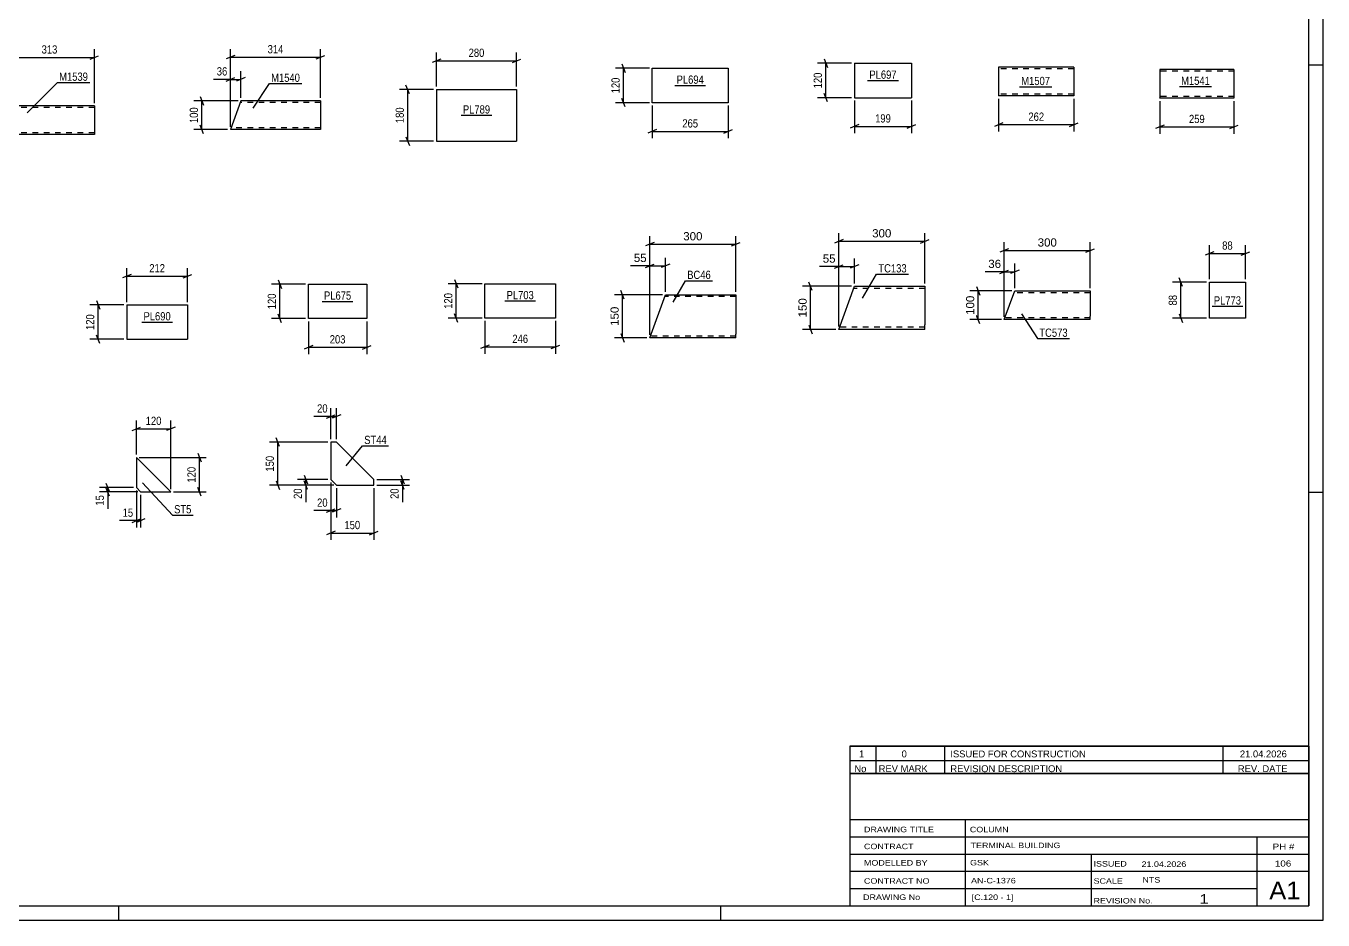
# Model space of a CAD drawing. Header units: millimetres. Extents: x 0 to 841, y 0 to 594.
# Drawn here: x 388.6 to 841, y 0 to 311.6 of the extents above; entities that cross this region are included whole.
import ezdxf

# ---------------------------------------------------------------- set-up
doc = ezdxf.new("R2010")
doc.units = ezdxf.units.MM
doc.linetypes.add('DXK_LINE_DOT2', pattern=[3.9198, 1.9599, -1.9599])
doc.styles.add('Arial', font='ARIAL.TTF', dxfattribs={"height": 0.2})
doc.styles.add('Arial Narrow', font='ARIALN.TTF', dxfattribs={"height": 0.2})

# ---------------------------------------------------------------- blocks, each defined once
blk = doc.blocks.new('Unknown-284934741-1134')
at = {"color": 5, "linetype": 'Continuous'}
for p, q in [((841, 0), (841, 594)), ((836, 5), (836, 589)), ((841, 298), (836, 298)), ((841, 149), (836, 149)), ((5, 5), (836, 5)), ((421, 0), (421, 5)), ((631, 0), (631, 5)), ((0, 0), (841, 0))]:
    blk.add_line(p, q, dxfattribs=at)
blk = doc.blocks.new('Part-284934741-25574 - 25573')
at = {"color": 2, "linetype": 'Continuous'}
for p, q in [((801.37, 209.74), (801.37, 222.31)), ((801.37, 222.31), (813.94, 222.31)), ((813.94, 222.31), (813.94, 209.74)), ((813.94, 209.74), (801.37, 209.74))]:
    blk.add_line(p, q, dxfattribs=at)
blk = doc.blocks.new('Part-284934741-25539 - 25538')
at = {"color": 2, "linetype": 'Continuous'}
for p, q in [((487.11, 209.62), (487.11, 221.62)), ((487.11, 221.62), (507.46, 221.62)), ((507.46, 221.62), (507.46, 209.62)), ((507.46, 209.62), (487.11, 209.62))]:
    blk.add_line(p, q, dxfattribs=at)
blk = doc.blocks.new('Part-284934741-32567 - 32566')
at = {"color": 2, "linetype": 'Continuous'}
for p, q in [((606.18, 202.94), (611.64, 217.94)), ((611.64, 217.94), (636.18, 217.94)), ((636.18, 217.94), (636.18, 217.85)), ((636.18, 217.85), (636.18, 216.74)), ((636.18, 216.74), (636.18, 204.14)), ((636.18, 202.94), (636.18, 204.14)), ((636.18, 202.94), (606.18, 202.94))]:
    blk.add_line(p, q, dxfattribs=at)
at = {"color": 7, "linetype": 'DXK_LINE_DOT2'}
for p, q in [((636.18, 217.34), (611.42, 217.34)), ((636.18, 217.59), (636.18, 216.74)), ((636.18, 203.54), (606.4, 203.54)), ((636.18, 203.03), (636.18, 203.29)), ((636.18, 202.94), (636.18, 203.03))]:
    blk.add_line(p, q, dxfattribs=at)
blk = doc.blocks.new('Part-284934741-25582 - 25581')
at = {"color": 2, "linetype": 'Continuous'}
for p, q in [((384.59, 283.81), (381.15, 273.81)), ((412.43, 283.81), (384.59, 283.81)), ((412.43, 283.81), (412.43, 273.81)), ((412.43, 273.81), (381.15, 273.81))]:
    blk.add_line(p, q, dxfattribs=at)
at = {"color": 7, "linetype": 'DXK_LINE_DOT2'}
for p, q in [((412.43, 283.21), (384.38, 283.21)), ((412.43, 283.72), (412.43, 283.81)), ((381.35, 274.41), (381.37, 274.46)), ((412.43, 274.41), (381.35, 274.41)), ((412.43, 274.41), (412.43, 274.46))]:
    blk.add_line(p, q, dxfattribs=at)
blk = doc.blocks.new('Part-284934741-25547 - 25546')
at = {"color": 2, "linetype": 'Continuous'}
for p, q in [((677.54, 298.62), (677.54, 286.62)), ((677.54, 298.62), (697.48, 298.62)), ((697.48, 298.62), (697.48, 286.62)), ((677.54, 286.62), (697.48, 286.62))]:
    blk.add_line(p, q, dxfattribs=at)
blk = doc.blocks.new('Part-284934741-25589 - 25588')
at = {"color": 2, "linetype": 'Continuous'}
for p, q in [((463.57, 285.51), (459.93, 275.51)), ((491.31, 285.51), (463.57, 285.51)), ((491.31, 285.51), (491.31, 275.51)), ((491.31, 275.51), (459.93, 275.51))]:
    blk.add_line(p, q, dxfattribs=at)
at = {"color": 7, "linetype": 'DXK_LINE_DOT2'}
for p, q in [((491.31, 285.42), (491.31, 285.51)), ((491.31, 284.91), (463.35, 284.91)), ((460.14, 276.11), (460.16, 276.16)), ((491.31, 276.11), (460.14, 276.11)), ((491.31, 276.11), (491.31, 276.16))]:
    blk.add_line(p, q, dxfattribs=at)
blk = doc.blocks.new('Part-284934741-25555 - 25554')
at = {"color": 2, "linetype": 'Continuous'}
for p, q in [((548.65, 209.79), (548.65, 221.79)), ((548.65, 221.79), (573.3, 221.79)), ((573.3, 221.79), (573.3, 209.79)), ((573.3, 209.79), (548.65, 209.79))]:
    blk.add_line(p, q, dxfattribs=at)
blk = doc.blocks.new('Part-284934741-25596 - 25595')
at = {"color": 2, "linetype": 'Continuous'}
for p, q in [((809.93, 296.43), (784.04, 296.43)), ((784.04, 296.43), (784.04, 286.52)), ((809.93, 296.43), (809.93, 286.43)), ((784.04, 286.43), (784.04, 286.52)), ((809.93, 286.43), (784.04, 286.43))]:
    blk.add_line(p, q, dxfattribs=at)
at = {"color": 7, "linetype": 'DXK_LINE_DOT2'}
for p, q in [((809.93, 295.83), (784.04, 295.83)), ((784.04, 287.03), (784.04, 287.08)), ((809.93, 287.03), (784.04, 287.03)), ((809.93, 287.03), (809.93, 287.08))]:
    blk.add_line(p, q, dxfattribs=at)
blk = doc.blocks.new('Part-284934741-25567 - 25566')
at = {"color": 2, "linetype": 'Continuous'}
for p, q in [((754.09, 297.22), (727.85, 297.22)), ((727.85, 297.22), (727.85, 287.31)), ((754.09, 297.22), (754.09, 287.22)), ((727.85, 287.22), (727.85, 287.31)), ((754.09, 287.22), (727.85, 287.22))]:
    blk.add_line(p, q, dxfattribs=at)
at = {"color": 7, "linetype": 'DXK_LINE_DOT2'}
for p, q in [((754.09, 296.62), (727.85, 296.62)), ((754.09, 297.13), (754.09, 297.22)), ((727.85, 287.82), (727.85, 287.87)), ((754.09, 287.82), (727.85, 287.82)), ((754.09, 287.82), (754.09, 287.87))]:
    blk.add_line(p, q, dxfattribs=at)
blk = doc.blocks.new('Part-284934741-25363 - 25362')
at = {"color": 2, "linetype": 'Continuous'}
for p, q in [((496.91, 166.55), (494.91, 166.55)), ((494.91, 166.55), (494.91, 153.55)), ((509.91, 153.55), (496.91, 166.55)), ((494.91, 153.55), (496.91, 151.55)), ((496.91, 151.55), (509.91, 151.55)), ((509.91, 151.55), (509.91, 153.55))]:
    blk.add_line(p, q, dxfattribs=at)
blk = doc.blocks.new('Part-284934741-32575 - 32574')
at = {"color": 2, "linetype": 'Continuous'}
for p, q in [((672.07, 205.87), (677.53, 220.87)), ((677.53, 220.87), (702.07, 220.87)), ((702.07, 220.87), (702.07, 219.27)), ((702.07, 219.27), (702.07, 207.47)), ((702.07, 205.87), (672.07, 205.87)), ((702.07, 205.87), (702.07, 207.47))]:
    blk.add_line(p, q, dxfattribs=at)
at = {"color": 7, "linetype": 'DXK_LINE_DOT2'}
for p, q in [((702.07, 220.07), (677.24, 220.07)), ((702.07, 220.75), (702.07, 219.27)), ((702.07, 206.67), (672.36, 206.67)), ((702.07, 205.87), (702.07, 206.34))]:
    blk.add_line(p, q, dxfattribs=at)
blk = doc.blocks.new('Part-284934741-25454 - 25453')
at = {"color": 2, "linetype": 'Continuous'}
for p, q in [((427.09, 161.21), (427.09, 150.71)), ((427.09, 161.21), (439.09, 149.21)), ((427.09, 150.71), (428.59, 149.21)), ((428.59, 149.21), (439.09, 149.21))]:
    blk.add_line(p, q, dxfattribs=at)
blk = doc.blocks.new('Part-284934741-25523 - 25522')
at = {"color": 2, "linetype": 'Continuous'}
for p, q in [((423.74, 214.4), (423.74, 202.4)), ((423.74, 214.4), (444.93, 214.4)), ((444.93, 214.4), (444.93, 202.4)), ((423.74, 202.4), (444.93, 202.4))]:
    blk.add_line(p, q, dxfattribs=at)
blk = doc.blocks.new('Part-284934741-25531 - 25530')
at = {"color": 2, "linetype": 'Continuous'}
for p, q in [((607.01, 284.88), (607.01, 296.88)), ((607.01, 296.88), (633.54, 296.88)), ((633.54, 296.88), (633.54, 284.88)), ((633.54, 284.88), (607.01, 284.88))]:
    blk.add_line(p, q, dxfattribs=at)
blk = doc.blocks.new('Part-284934741-25612 - 25611')
at = {"color": 2, "linetype": 'Continuous'}
for p, q in [((531.73, 289.5), (531.73, 271.5)), ((531.73, 289.5), (559.73, 289.5)), ((559.73, 289.5), (559.73, 271.5)), ((531.73, 271.5), (559.73, 271.5))]:
    blk.add_line(p, q, dxfattribs=at)
blk = doc.blocks.new('Part-284934741-32583 - 32582')
at = {"color": 2, "linetype": 'Continuous'}
for p, q in [((729.81, 209.26), (733.45, 219.26)), ((733.45, 219.26), (759.81, 219.26)), ((759.81, 219.26), (759.81, 219.17)), ((759.81, 219.17), (759.81, 218.06)), ((759.81, 218.06), (759.81, 210.46)), ((759.81, 209.26), (729.81, 209.26)), ((759.81, 209.26), (759.81, 210.46))]:
    blk.add_line(p, q, dxfattribs=at)
at = {"color": 7, "linetype": 'DXK_LINE_DOT2'}
for p, q in [((759.81, 218.66), (733.23, 218.66)), ((759.81, 218.91), (759.81, 218.06)), ((759.81, 209.86), (730.03, 209.86)), ((759.81, 209.35), (759.81, 209.61)), ((759.81, 209.26), (759.81, 209.35))]:
    blk.add_line(p, q, dxfattribs=at)
blk = doc.blocks.new('StraightDimension-284934741-26263 - 25573')
at = {"color": 7, "linetype": 'Continuous'}
for p, q in [((800.37, 222.31), (788.52, 222.31)), ((791.97, 220.81), (790.77, 223.81)), ((791.37, 209.74), (791.37, 222.31)), ((800.37, 209.74), (788.52, 209.74)), ((790.77, 211.24), (791.97, 208.24))]:
    blk.add_line(p, q, dxfattribs=at)
at = {"color": 0}
blk.add_wipeout([(790.62, 218.46), (786.42, 218.46), (786.42, 213.6), (790.62, 213.6)], dxfattribs=at)
at = {"color": 3, "style": 'Arial Narrow'}
blk.add_text('88', height=2.863, rotation=90.0002, dxfattribs=at).set_placement((790.02, 214.2))
blk = doc.blocks.new('StraightDimension-284934741-26267 - 25573')
at = {"color": 7, "linetype": 'Continuous'}
for p, q in [((802.87, 232.91), (799.87, 231.71)), ((801.37, 223.31), (801.37, 235.16)), ((801.37, 232.31), (813.94, 232.31)), ((812.44, 231.71), (815.44, 232.91)), ((813.94, 223.31), (813.94, 235.16))]:
    blk.add_line(p, q, dxfattribs=at)
at = {"color": 0}
blk.add_wipeout([(810.08, 233.06), (810.08, 237.26), (805.22, 237.26), (805.22, 233.06)], dxfattribs=at)
at = {"color": 3, "style": 'Arial Narrow'}
blk.add_text('88', height=2.863, dxfattribs=at).set_placement((805.82, 233.66))
blk = doc.blocks.new('StraightDimension-284934741-26235 - 25538')
at = {"color": 7, "linetype": 'Continuous'}
for p, q in [((476.51, 223.12), (477.71, 220.12)), ((486.11, 221.62), (474.26, 221.62)), ((477.11, 209.62), (477.11, 221.62)), ((486.11, 209.62), (474.26, 209.62)), ((477.71, 208.12), (476.51, 211.12))]:
    blk.add_line(p, q, dxfattribs=at)
at = {"color": 0}
blk.add_wipeout([(476.36, 218.96), (472.16, 218.96), (472.16, 212.28), (476.36, 212.28)], dxfattribs=at)
at = {"color": 3, "style": 'Arial Narrow'}
blk.add_text('120', height=2.863, rotation=90.0002, dxfattribs=at).set_placement((475.76, 212.88))
blk = doc.blocks.new('StraightDimension-284934741-26239 - 25538')
at = {"color": 7, "linetype": 'Continuous'}
for p, q in [((487.11, 208.62), (487.11, 197.22)), ((507.46, 208.62), (507.46, 197.22)), ((488.61, 200.22), (485.61, 199.02)), ((487.11, 199.62), (507.46, 199.62)), ((505.96, 199.02), (508.96, 200.22))]:
    blk.add_line(p, q, dxfattribs=at)
at = {"color": 0}
blk.add_wipeout([(500.63, 200.37), (500.63, 204.57), (493.94, 204.57), (493.94, 200.37)], dxfattribs=at)
at = {"color": 3, "style": 'Arial Narrow'}
blk.add_text('203', height=2.863, dxfattribs=at).set_placement((494.54, 200.97))
blk = doc.blocks.new('StraightDimension-284934741-32648 - 32566')
at = {"color": 7, "linetype": 'Continuous'}
for p, q in [((607.68, 236.15), (604.68, 234.95)), ((606.18, 203.94), (606.18, 238.4)), ((606.18, 235.55), (636.18, 235.55)), ((634.68, 234.95), (637.68, 236.15)), ((636.18, 218.94), (636.18, 238.4))]:
    blk.add_line(p, q, dxfattribs=at)
at = {"color": 0}
blk.add_wipeout([(625.12, 236.3), (625.12, 240.5), (617.25, 240.5), (617.25, 236.3)], dxfattribs=at)
at = {"color": 3, "style": 'Arial'}
blk.add_text('300', height=2.865, dxfattribs=at).set_placement((617.85, 236.9))
blk = doc.blocks.new('StraightDimension-284934741-32629 - 32566')
at = {"color": 7, "linetype": 'Continuous'}
for p, q in [((606.18, 203.94), (606.18, 230.85)), ((611.64, 218.94), (611.64, 230.85)), ((604.68, 227.4), (607.68, 228.6)), ((606.18, 228), (611.64, 228)), ((613.14, 228.6), (610.14, 227.4))]:
    blk.add_line(p, q, dxfattribs=at)
at = {"color": 0}
blk.add_wipeout([(605.66, 228.75), (605.66, 232.95), (600.01, 232.95), (600.01, 228.75)], dxfattribs=at)
at = {"color": 7, "linetype": 'Continuous'}
blk.add_line((606.18, 228), (599.49, 228), dxfattribs=at)
blk.add_line((606.18, 228), (599.49, 228), dxfattribs=at)
at = {"color": 3, "style": 'Arial'}
blk.add_text('55', height=2.865, dxfattribs=at).set_placement((600.61, 229.35))
blk = doc.blocks.new('StraightDimension-284934741-32659 - 32566')
at = {"color": 7, "linetype": 'Continuous'}
for p, q in [((610.64, 217.94), (593.83, 217.94)), ((597.28, 216.44), (596.08, 219.44)), ((596.68, 202.94), (596.68, 217.94)), ((596.08, 204.44), (597.28, 201.44)), ((605.18, 202.94), (593.83, 202.94))]:
    blk.add_line(p, q, dxfattribs=at)
at = {"color": 0}
blk.add_wipeout([(595.93, 214.37), (591.73, 214.37), (591.73, 206.5), (595.93, 206.5)], dxfattribs=at)
at = {"color": 3, "style": 'Arial'}
blk.add_text('150', height=2.865, rotation=90.0002, dxfattribs=at).set_placement((595.33, 207.1))
blk = doc.blocks.new('StraightDimension-284934741-26281 - 25581')
at = {"color": 7, "linetype": 'Continuous'}
for p, q in [((381.15, 274.81), (381.15, 303.5)), ((412.43, 284.72), (412.43, 303.5)), ((382.65, 301.25), (379.65, 300.05)), ((381.15, 300.65), (412.43, 300.65)), ((410.93, 300.05), (413.93, 301.25))]:
    blk.add_line(p, q, dxfattribs=at)
at = {"color": 0}
blk.add_wipeout([(400.13, 301.4), (400.13, 305.6), (393.45, 305.6), (393.45, 301.4)], dxfattribs=at)
at = {"color": 3, "style": 'Arial Narrow'}
blk.add_text('313', height=2.863, dxfattribs=at).set_placement((394.05, 302))
blk = doc.blocks.new('StraightDimension-284934741-26243 - 25546')
at = {"color": 7, "linetype": 'Continuous'}
for p, q in [((676.54, 298.62), (664.69, 298.62)), ((666.94, 300.12), (668.14, 297.12)), ((667.54, 286.62), (667.54, 298.62)), ((676.54, 286.62), (664.69, 286.62)), ((668.14, 285.12), (666.94, 288.12))]:
    blk.add_line(p, q, dxfattribs=at)
at = {"color": 0}
blk.add_wipeout([(666.79, 295.97), (662.59, 295.97), (662.59, 289.28), (666.79, 289.28)], dxfattribs=at)
at = {"color": 3, "style": 'Arial Narrow'}
blk.add_text('120', height=2.863, rotation=90.0002, dxfattribs=at).set_placement((666.19, 289.88))
blk = doc.blocks.new('StraightDimension-284934741-26247 - 25546')
at = {"color": 7, "linetype": 'Continuous'}
for p, q in [((677.54, 285.62), (677.54, 274.22)), ((697.48, 285.62), (697.48, 274.22)), ((679.04, 277.22), (676.04, 276.02)), ((677.54, 276.62), (697.48, 276.62)), ((695.98, 276.02), (698.98, 277.22))]:
    blk.add_line(p, q, dxfattribs=at)
at = {"color": 0}
blk.add_wipeout([(690.85, 277.37), (690.85, 281.57), (684.17, 281.57), (684.17, 277.37)], dxfattribs=at)
at = {"color": 3, "style": 'Arial Narrow'}
blk.add_text('199', height=2.863, dxfattribs=at).set_placement((684.77, 277.97))
blk = doc.blocks.new('StraightDimension-284934741-26285 - 25588')
at = {"color": 7, "linetype": 'Continuous'}
for p, q in [((459.93, 276.51), (459.93, 295.86)), ((463.57, 286.51), (463.57, 295.86)), ((458.43, 292.41), (461.43, 293.61)), ((459.93, 293.01), (463.57, 293.01)), ((465.07, 293.61), (462.07, 292.41))]:
    blk.add_line(p, q, dxfattribs=at)
at = {"color": 0}
blk.add_wipeout([(459.4, 293.76), (459.4, 297.96), (454.54, 297.96), (454.54, 293.76)], dxfattribs=at)
at = {"color": 7, "linetype": 'Continuous'}
blk.add_line((459.93, 293.01), (454.02, 293.01), dxfattribs=at)
blk.add_line((459.93, 293.01), (454.02, 293.01), dxfattribs=at)
at = {"color": 3, "style": 'Arial Narrow'}
blk.add_text('36', height=2.863, dxfattribs=at).set_placement((455.14, 294.36))
blk = doc.blocks.new('StraightDimension-284934741-26289 - 25588')
at = {"color": 7, "linetype": 'Continuous'}
for p, q in [((462.57, 285.51), (447.08, 285.51)), ((449.33, 287.01), (450.53, 284.01)), ((449.93, 275.51), (449.93, 285.51)), ((450.53, 274.01), (449.33, 277.01)), ((458.93, 275.51), (447.08, 275.51))]:
    blk.add_line(p, q, dxfattribs=at)
at = {"color": 0}
blk.add_wipeout([(449.18, 283.85), (444.98, 283.85), (444.98, 277.17), (449.18, 277.17)], dxfattribs=at)
at = {"color": 3, "style": 'Arial Narrow'}
blk.add_text('100', height=2.863, rotation=90.0002, dxfattribs=at).set_placement((448.58, 277.77))
blk = doc.blocks.new('StraightDimension-284934741-26295 - 25588')
at = {"color": 7, "linetype": 'Continuous'}
for p, q in [((459.93, 276.51), (459.93, 303.58)), ((491.31, 286.51), (491.31, 303.58)), ((461.43, 301.33), (458.43, 300.13)), ((459.93, 300.73), (491.31, 300.73)), ((489.81, 300.13), (492.81, 301.33))]:
    blk.add_line(p, q, dxfattribs=at)
at = {"color": 0}
blk.add_wipeout([(478.96, 301.48), (478.96, 305.68), (472.28, 305.68), (472.28, 301.48)], dxfattribs=at)
at = {"color": 3, "style": 'Arial Narrow'}
blk.add_text('314', height=2.863, dxfattribs=at).set_placement((472.88, 302.08))
blk = doc.blocks.new('StraightDimension-284934741-26255 - 25554')
at = {"color": 7, "linetype": 'Continuous'}
for p, q in [((548.65, 208.79), (548.65, 197.39)), ((573.3, 208.79), (573.3, 197.39)), ((550.15, 200.39), (547.15, 199.19)), ((548.65, 199.79), (573.3, 199.79)), ((571.8, 199.19), (574.8, 200.39))]:
    blk.add_line(p, q, dxfattribs=at)
at = {"color": 0}
blk.add_wipeout([(564.32, 200.54), (564.32, 204.74), (557.63, 204.74), (557.63, 200.54)], dxfattribs=at)
at = {"color": 3, "style": 'Arial Narrow'}
blk.add_text('246', height=2.863, dxfattribs=at).set_placement((558.23, 201.14))
blk = doc.blocks.new('StraightDimension-284934741-26251 - 25554')
at = {"color": 7, "linetype": 'Continuous'}
for p, q in [((547.65, 221.79), (535.8, 221.79)), ((538.05, 223.29), (539.25, 220.29)), ((538.65, 209.79), (538.65, 221.79)), ((547.65, 209.79), (535.8, 209.79)), ((539.25, 208.29), (538.05, 211.29))]:
    blk.add_line(p, q, dxfattribs=at)
at = {"color": 0}
blk.add_wipeout([(537.9, 219.14), (533.7, 219.14), (533.7, 212.45), (537.9, 212.45)], dxfattribs=at)
at = {"color": 3, "style": 'Arial Narrow'}
blk.add_text('120', height=2.863, rotation=90.0002, dxfattribs=at).set_placement((537.3, 213.05))
blk = doc.blocks.new('StraightDimension-284934741-26299 - 25595')
at = {"color": 7, "linetype": 'Continuous'}
for p, q in [((784.04, 285.43), (784.04, 274.03)), ((809.93, 285.43), (809.93, 274.03)), ((785.54, 277.03), (782.54, 275.83)), ((784.04, 276.43), (809.93, 276.43)), ((808.43, 275.83), (811.43, 277.03))]:
    blk.add_line(p, q, dxfattribs=at)
at = {"color": 0}
blk.add_wipeout([(800.33, 277.18), (800.33, 281.38), (793.64, 281.38), (793.64, 277.18)], dxfattribs=at)
at = {"color": 3, "style": 'Arial Narrow'}
blk.add_text('259', height=2.863, dxfattribs=at).set_placement((794.24, 277.78))
blk = doc.blocks.new('StraightDimension-284934741-26259 - 25566')
at = {"color": 7, "linetype": 'Continuous'}
for p, q in [((727.85, 286.22), (727.85, 274.82)), ((754.09, 286.22), (754.09, 274.82)), ((729.35, 277.82), (726.35, 276.62)), ((727.85, 277.22), (754.09, 277.22)), ((752.59, 276.62), (755.59, 277.82))]:
    blk.add_line(p, q, dxfattribs=at)
at = {"color": 0}
blk.add_wipeout([(744.31, 277.97), (744.31, 282.17), (737.63, 282.17), (737.63, 277.97)], dxfattribs=at)
at = {"color": 3, "style": 'Arial Narrow'}
blk.add_text('262', height=2.863, dxfattribs=at).set_placement((738.23, 278.57))
blk = doc.blocks.new('StraightDimension-284934741-25935 - 25362')
at = {"color": 7, "linetype": 'Continuous'}
for p, q in [((494.91, 152.55), (494.91, 132.49)), ((509.91, 150.55), (509.91, 132.49)), ((496.41, 135.49), (493.41, 134.29)), ((494.91, 134.89), (509.91, 134.89)), ((508.41, 134.29), (511.41, 135.49))]:
    blk.add_line(p, q, dxfattribs=at)
at = {"color": 0}
blk.add_wipeout([(505.75, 135.64), (505.75, 139.84), (499.07, 139.84), (499.07, 135.64)], dxfattribs=at)
at = {"color": 3, "style": 'Arial Narrow'}
blk.add_text('150', height=2.863, dxfattribs=at).set_placement((499.67, 136.24))
blk = doc.blocks.new('StraightDimension-284934741-25927 - 25362')
at = {"color": 7, "linetype": 'Continuous'}
for p, q in [((519.31, 155.05), (520.51, 152.05)), ((510.91, 153.55), (522.31, 153.55)), ((510.91, 151.55), (522.31, 151.55)), ((520.51, 150.05), (519.31, 153.05)), ((519.91, 151.55), (519.91, 153.55))]:
    blk.add_line(p, q, dxfattribs=at)
at = {"color": 0}
blk.add_wipeout([(519.16, 151.02), (514.96, 151.02), (514.96, 146.17), (519.16, 146.17)], dxfattribs=at)
at = {"color": 7, "linetype": 'Continuous'}
blk.add_line((519.91, 151.55), (519.91, 145.64), dxfattribs=at)
blk.add_line((519.91, 151.55), (519.91, 145.64), dxfattribs=at)
at = {"color": 3, "style": 'Arial Narrow'}
blk.add_text('20', height=2.863, rotation=90.0002, dxfattribs=at).set_placement((518.56, 146.77))
blk = doc.blocks.new('StraightDimension-284934741-25919 - 25362')
at = {"color": 7, "linetype": 'Continuous'}
for p, q in [((494.91, 152.55), (494.91, 140.3)), ((496.91, 150.55), (496.91, 140.3)), ((493.41, 142.1), (496.41, 143.3)), ((494.91, 142.7), (496.91, 142.7)), ((498.41, 143.3), (495.41, 142.1))]:
    blk.add_line(p, q, dxfattribs=at)
at = {"color": 0}
blk.add_wipeout([(494.38, 143.45), (494.38, 147.65), (489.53, 147.65), (489.53, 143.45)], dxfattribs=at)
at = {"color": 7, "linetype": 'Continuous'}
blk.add_line((494.91, 142.7), (489, 142.7), dxfattribs=at)
blk.add_line((494.91, 142.7), (489, 142.7), dxfattribs=at)
at = {"color": 3, "style": 'Arial Narrow'}
blk.add_text('20', height=2.863, dxfattribs=at).set_placement((490.13, 144.05))
blk = doc.blocks.new('StraightDimension-284934741-25939 - 25362')
at = {"color": 7, "linetype": 'Continuous'}
for p, q in [((477.01, 165.05), (475.81, 168.05)), ((493.91, 166.55), (473.56, 166.55)), ((476.41, 151.55), (476.41, 166.55)), ((495.91, 151.55), (473.56, 151.55)), ((475.81, 153.05), (477.01, 150.05))]:
    blk.add_line(p, q, dxfattribs=at)
at = {"color": 0}
blk.add_wipeout([(475.66, 162.39), (471.46, 162.39), (471.46, 155.7), (475.66, 155.7)], dxfattribs=at)
at = {"color": 3, "style": 'Arial Narrow'}
blk.add_text('150', height=2.863, rotation=90.0002, dxfattribs=at).set_placement((475.06, 156.3))
blk = doc.blocks.new('StraightDimension-284934741-25931 - 25362')
at = {"color": 7, "linetype": 'Continuous'}
for p, q in [((485.59, 155.05), (486.79, 152.05)), ((493.91, 153.55), (483.34, 153.55)), ((495.91, 151.55), (483.34, 151.55)), ((486.79, 150.05), (485.59, 153.05)), ((486.19, 151.55), (486.19, 153.55))]:
    blk.add_line(p, q, dxfattribs=at)
at = {"color": 0}
blk.add_wipeout([(485.44, 151.02), (481.24, 151.02), (481.24, 146.17), (485.44, 146.17)], dxfattribs=at)
at = {"color": 7, "linetype": 'Continuous'}
blk.add_line((486.19, 151.55), (486.19, 145.64), dxfattribs=at)
blk.add_line((486.19, 151.55), (486.19, 145.64), dxfattribs=at)
at = {"color": 3, "style": 'Arial Narrow'}
blk.add_text('20', height=2.863, rotation=90.0002, dxfattribs=at).set_placement((484.84, 146.77))
blk = doc.blocks.new('StraightDimension-284934741-25923 - 25362')
at = {"color": 7, "linetype": 'Continuous'}
for p, q in [((494.91, 167.55), (494.91, 178.38)), ((496.91, 167.55), (496.91, 178.38)), ((493.41, 174.93), (496.41, 176.13)), ((494.91, 175.53), (496.91, 175.53)), ((498.41, 176.13), (495.41, 174.93))]:
    blk.add_line(p, q, dxfattribs=at)
at = {"color": 0}
blk.add_wipeout([(494.38, 176.28), (494.38, 180.48), (489.53, 180.48), (489.53, 176.28)], dxfattribs=at)
at = {"color": 7, "linetype": 'Continuous'}
blk.add_line((494.91, 175.53), (489, 175.53), dxfattribs=at)
blk.add_line((494.91, 175.53), (489, 175.53), dxfattribs=at)
at = {"color": 3, "style": 'Arial Narrow'}
blk.add_text('20', height=2.863, dxfattribs=at).set_placement((490.13, 176.88))
blk = doc.blocks.new('StraightDimension-284934741-32709 - 32574')
at = {"color": 7, "linetype": 'Continuous'}
for p, q in [((673.57, 237.17), (670.57, 235.97)), ((672.07, 206.87), (672.07, 239.42)), ((672.07, 236.57), (702.07, 236.57)), ((700.57, 235.97), (703.57, 237.17)), ((702.07, 221.87), (702.07, 239.42))]:
    blk.add_line(p, q, dxfattribs=at)
at = {"color": 0}
blk.add_wipeout([(691.01, 237.32), (691.01, 241.52), (683.14, 241.52), (683.14, 237.32)], dxfattribs=at)
at = {"color": 3, "style": 'Arial'}
blk.add_text('300', height=2.865, dxfattribs=at).set_placement((683.74, 237.92))
blk = doc.blocks.new('StraightDimension-284934741-32720 - 32574')
at = {"color": 7, "linetype": 'Continuous'}
for p, q in [((662.85, 219.37), (661.65, 222.37)), ((676.53, 220.87), (659.4, 220.87)), ((662.25, 205.87), (662.25, 220.87)), ((671.07, 205.87), (659.4, 205.87)), ((661.65, 207.37), (662.85, 204.37))]:
    blk.add_line(p, q, dxfattribs=at)
at = {"color": 0}
blk.add_wipeout([(661.5, 217.31), (657.3, 217.31), (657.3, 209.44), (661.5, 209.44)], dxfattribs=at)
at = {"color": 3, "style": 'Arial'}
blk.add_text('150', height=2.865, rotation=90.0002, dxfattribs=at).set_placement((660.9, 210.04))
blk = doc.blocks.new('StraightDimension-284934741-32684 - 32574')
at = {"color": 7, "linetype": 'Continuous'}
for p, q in [((670.57, 227.16), (673.57, 228.36)), ((672.07, 206.87), (672.07, 230.61)), ((672.07, 227.76), (677.53, 227.76)), ((679.03, 228.36), (676.03, 227.16)), ((677.53, 221.87), (677.53, 230.61))]:
    blk.add_line(p, q, dxfattribs=at)
at = {"color": 0}
blk.add_wipeout([(671.55, 228.51), (671.55, 232.71), (665.9, 232.71), (665.9, 228.51)], dxfattribs=at)
at = {"color": 7, "linetype": 'Continuous'}
blk.add_line((672.07, 227.76), (665.37, 227.76), dxfattribs=at)
blk.add_line((672.07, 227.76), (665.37, 227.76), dxfattribs=at)
at = {"color": 3, "style": 'Arial'}
blk.add_text('55', height=2.865, dxfattribs=at).set_placement((666.5, 229.11))
blk = doc.blocks.new('StraightDimension-284934741-26163 - 25453')
at = {"color": 7, "linetype": 'Continuous'}
for p, q in [((426.09, 150.71), (414.24, 150.71)), ((416.49, 152.21), (417.69, 149.21)), ((417.69, 147.71), (416.49, 150.71)), ((417.09, 149.21), (417.09, 150.71)), ((427.59, 149.21), (414.24, 149.21))]:
    blk.add_line(p, q, dxfattribs=at)
at = {"color": 0}
blk.add_wipeout([(416.34, 148.69), (412.14, 148.69), (412.14, 143.83), (416.34, 143.83)], dxfattribs=at)
at = {"color": 7, "linetype": 'Continuous'}
blk.add_line((417.09, 149.21), (417.09, 143.31), dxfattribs=at)
blk.add_line((417.09, 149.21), (417.09, 143.31), dxfattribs=at)
at = {"color": 3, "style": 'Arial Narrow'}
blk.add_text('15', height=2.863, rotation=90.0002, dxfattribs=at).set_placement((415.74, 144.43))
blk = doc.blocks.new('StraightDimension-284934741-26155 - 25453')
at = {"color": 7, "linetype": 'Continuous'}
for p, q in [((427.09, 149.71), (427.09, 136.81)), ((428.59, 148.21), (428.59, 136.81)), ((425.59, 138.61), (428.59, 139.81)), ((430.09, 139.81), (427.09, 138.61)), ((427.09, 139.21), (428.59, 139.21))]:
    blk.add_line(p, q, dxfattribs=at)
at = {"color": 0}
blk.add_wipeout([(426.56, 139.96), (426.56, 144.16), (421.71, 144.16), (421.71, 139.96)], dxfattribs=at)
at = {"color": 7, "linetype": 'Continuous'}
blk.add_line((427.09, 139.21), (421.18, 139.21), dxfattribs=at)
blk.add_line((427.09, 139.21), (421.18, 139.21), dxfattribs=at)
at = {"color": 3, "style": 'Arial Narrow'}
blk.add_text('15', height=2.863, dxfattribs=at).set_placement((422.31, 140.56))
blk = doc.blocks.new('StraightDimension-284934741-26167 - 25453')
at = {"color": 7, "linetype": 'Continuous'}
for p, q in [((428.09, 161.21), (451.49, 161.21)), ((448.49, 162.71), (449.69, 159.71)), ((449.09, 149.21), (449.09, 161.21)), ((449.69, 147.71), (448.49, 150.71)), ((440.09, 149.21), (451.49, 149.21))]:
    blk.add_line(p, q, dxfattribs=at)
at = {"color": 0}
blk.add_wipeout([(448.34, 158.55), (444.14, 158.55), (444.14, 151.87), (448.34, 151.87)], dxfattribs=at)
at = {"color": 3, "style": 'Arial Narrow'}
blk.add_text('120', height=2.863, rotation=90.0002, dxfattribs=at).set_placement((447.74, 152.47))
blk = doc.blocks.new('StraightDimension-284934741-26159 - 25453')
at = {"color": 7, "linetype": 'Continuous'}
for p, q in [((427.09, 162.21), (427.09, 174.06)), ((439.09, 150.21), (439.09, 174.06)), ((425.59, 170.61), (428.59, 171.81)), ((427.09, 171.21), (439.09, 171.21)), ((440.59, 171.81), (437.59, 170.61))]:
    blk.add_line(p, q, dxfattribs=at)
at = {"color": 0}
blk.add_wipeout([(436.43, 171.96), (436.43, 176.16), (429.75, 176.16), (429.75, 171.96)], dxfattribs=at)
at = {"color": 3, "style": 'Arial Narrow'}
blk.add_text('120', height=2.863, dxfattribs=at).set_placement((430.35, 172.56))
blk = doc.blocks.new('StraightDimension-284934741-26219 - 25522')
at = {"color": 7, "linetype": 'Continuous'}
for p, q in [((422.74, 214.4), (410.89, 214.4)), ((413.14, 215.9), (414.34, 212.9)), ((413.74, 202.4), (413.74, 214.4)), ((414.34, 200.9), (413.14, 203.9)), ((422.74, 202.4), (410.89, 202.4))]:
    blk.add_line(p, q, dxfattribs=at)
at = {"color": 0}
blk.add_wipeout([(412.99, 211.74), (408.79, 211.74), (408.79, 205.05), (412.99, 205.05)], dxfattribs=at)
at = {"color": 3, "style": 'Arial Narrow'}
blk.add_text('120', height=2.863, rotation=90.0002, dxfattribs=at).set_placement((412.39, 205.65))
blk = doc.blocks.new('StraightDimension-284934741-26223 - 25522')
at = {"color": 7, "linetype": 'Continuous'}
for p, q in [((423.74, 215.4), (423.74, 227.25)), ((444.93, 215.4), (444.93, 227.25)), ((425.24, 225), (422.24, 223.8)), ((423.74, 224.4), (444.93, 224.4)), ((443.43, 223.8), (446.43, 225))]:
    blk.add_line(p, q, dxfattribs=at)
at = {"color": 0}
blk.add_wipeout([(437.68, 225.15), (437.68, 229.35), (430.99, 229.35), (430.99, 225.15)], dxfattribs=at)
at = {"color": 3, "style": 'Arial Narrow'}
blk.add_text('212', height=2.863, dxfattribs=at).set_placement((431.59, 225.75))
blk = doc.blocks.new('StraightDimension-284934741-26227 - 25530')
at = {"color": 7, "linetype": 'Continuous'}
for p, q in [((606.01, 296.88), (594.16, 296.88)), ((596.41, 298.38), (597.61, 295.38)), ((597.01, 284.88), (597.01, 296.88)), ((597.61, 283.38), (596.41, 286.38)), ((606.01, 284.88), (594.16, 284.88))]:
    blk.add_line(p, q, dxfattribs=at)
at = {"color": 0}
blk.add_wipeout([(596.26, 294.22), (592.06, 294.22), (592.06, 287.53), (596.26, 287.53)], dxfattribs=at)
at = {"color": 3, "style": 'Arial Narrow'}
blk.add_text('120', height=2.863, rotation=90.0002, dxfattribs=at).set_placement((595.66, 288.13))
blk = doc.blocks.new('StraightDimension-284934741-26231 - 25530')
at = {"color": 7, "linetype": 'Continuous'}
for p, q in [((607.01, 283.88), (607.01, 272.48)), ((633.54, 283.88), (633.54, 272.48)), ((608.51, 275.48), (605.51, 274.28)), ((607.01, 274.88), (633.54, 274.88)), ((632.04, 274.28), (635.04, 275.48))]:
    blk.add_line(p, q, dxfattribs=at)
at = {"color": 0}
blk.add_wipeout([(623.61, 275.63), (623.61, 279.83), (616.93, 279.83), (616.93, 275.63)], dxfattribs=at)
at = {"color": 3, "style": 'Arial Narrow'}
blk.add_text('265', height=2.863, dxfattribs=at).set_placement((617.53, 276.23))
blk = doc.blocks.new('StraightDimension-284934741-26307 - 25611')
at = {"color": 7, "linetype": 'Continuous'}
for p, q in [((522.33, 288), (521.13, 291)), ((530.73, 289.5), (518.88, 289.5)), ((521.73, 271.5), (521.73, 289.5)), ((530.73, 271.5), (518.88, 271.5)), ((521.13, 273), (522.33, 270))]:
    blk.add_line(p, q, dxfattribs=at)
at = {"color": 0}
blk.add_wipeout([(520.98, 283.84), (516.78, 283.84), (516.78, 277.15), (520.98, 277.15)], dxfattribs=at)
at = {"color": 3, "style": 'Arial Narrow'}
blk.add_text('180', height=2.863, rotation=90.0002, dxfattribs=at).set_placement((520.38, 277.75))
blk = doc.blocks.new('StraightDimension-284934741-26311 - 25611')
at = {"color": 7, "linetype": 'Continuous'}
for p, q in [((533.23, 300.1), (530.23, 298.9)), ((531.73, 290.5), (531.73, 302.35)), ((531.73, 299.5), (559.73, 299.5)), ((558.23, 298.9), (561.23, 300.1)), ((559.73, 290.5), (559.73, 302.35))]:
    blk.add_line(p, q, dxfattribs=at)
at = {"color": 0}
blk.add_wipeout([(549.08, 300.25), (549.08, 304.45), (542.39, 304.45), (542.39, 300.25)], dxfattribs=at)
at = {"color": 3, "style": 'Arial Narrow'}
blk.add_text('280', height=2.863, dxfattribs=at).set_placement((542.99, 300.85))
blk = doc.blocks.new('StraightDimension-284934741-32774 - 32582')
at = {"color": 7, "linetype": 'Continuous'}
for p, q in [((732.45, 219.26), (717.84, 219.26)), ((720.09, 220.76), (721.29, 217.76)), ((720.69, 209.26), (720.69, 219.26)), ((728.81, 209.26), (717.84, 209.26)), ((721.29, 207.76), (720.09, 210.76))]:
    blk.add_line(p, q, dxfattribs=at)
at = {"color": 0}
blk.add_wipeout([(719.94, 218.2), (715.74, 218.2), (715.74, 210.33), (719.94, 210.33)], dxfattribs=at)
at = {"color": 3, "style": 'Arial'}
blk.add_text('100', height=2.865, rotation=90.0002, dxfattribs=at).set_placement((719.34, 210.93))
blk = doc.blocks.new('StraightDimension-284934741-32738 - 32582')
at = {"color": 7, "linetype": 'Continuous'}
for p, q in [((728.31, 225.32), (731.31, 226.52)), ((729.81, 210.26), (729.81, 228.77)), ((734.95, 226.52), (731.95, 225.32)), ((733.45, 220.26), (733.45, 228.77)), ((729.81, 225.92), (733.45, 225.92))]:
    blk.add_line(p, q, dxfattribs=at)
at = {"color": 0}
blk.add_wipeout([(729.28, 226.67), (729.28, 230.87), (723.64, 230.87), (723.64, 226.67)], dxfattribs=at)
at = {"color": 7, "linetype": 'Continuous'}
blk.add_line((729.81, 225.92), (723.11, 225.92), dxfattribs=at)
blk.add_line((729.81, 225.92), (723.11, 225.92), dxfattribs=at)
at = {"color": 3, "style": 'Arial'}
blk.add_text('36', height=2.865, dxfattribs=at).set_placement((724.24, 227.27))
blk = doc.blocks.new('StraightDimension-284934741-32763 - 32582')
at = {"color": 7, "linetype": 'Continuous'}
for p, q in [((729.81, 210.26), (729.81, 236.22)), ((759.81, 220.26), (759.81, 236.22)), ((731.31, 233.97), (728.31, 232.77)), ((729.81, 233.37), (759.81, 233.37)), ((758.31, 232.77), (761.31, 233.97))]:
    blk.add_line(p, q, dxfattribs=at)
at = {"color": 0}
blk.add_wipeout([(748.74, 234.12), (748.74, 238.32), (740.87, 238.32), (740.87, 234.12)], dxfattribs=at)
at = {"color": 3, "style": 'Arial'}
blk.add_text('300', height=2.865, dxfattribs=at).set_placement((741.47, 234.72))
blk = doc.blocks.new('Mark-284934741-27209 - 25573')
at = {"color": 0}
blk.add_wipeout([(812.4, 214.53), (812.4, 217.53), (802.9, 217.53), (802.9, 214.53)], dxfattribs=at)
blk.add_wipeout([(812.4, 214.53), (812.4, 217.53), (802.9, 217.53), (802.9, 214.53)], dxfattribs=at)
at = {"color": 30, "linetype": 'Continuous'}
blk.add_line((802.3, 213.93), (813, 213.93), dxfattribs=at)
at = {"color": 3, "style": 'Arial Narrow'}
blk.add_text('PL773', height=2.863, dxfattribs=at).set_placement((802.9, 214.53))
blk = doc.blocks.new('Mark-284934741-27197 - 25538')
at = {"color": 0}
blk.add_wipeout([(502.04, 216.22), (502.04, 219.22), (492.53, 219.22), (492.53, 216.22)], dxfattribs=at)
blk.add_wipeout([(502.04, 216.22), (502.04, 219.22), (492.53, 219.22), (492.53, 216.22)], dxfattribs=at)
at = {"color": 30, "linetype": 'Continuous'}
blk.add_line((491.93, 215.62), (502.64, 215.62), dxfattribs=at)
at = {"color": 3, "style": 'Arial Narrow'}
blk.add_text('PL675', height=2.863, dxfattribs=at).set_placement((492.53, 216.22))
blk = doc.blocks.new('Unknown-284934741-38281')
at = {"color": 7, "linetype": 'Continuous'}
for p, q in [((676, 51.05), (676, 5)), ((676, 51.05), (836, 51.05)), ((836, 51), (836, 5)), ((676, 35), (836, 35)), ((716.14, 35), (716.14, 5)), ((676, 29), (836, 29)), ((818, 5.05), (818, 29.05)), ((676, 23), (836, 23)), ((760.14, 23), (760.14, 5)), ((676, 17), (836, 17)), ((676, 11), (818, 11)), ((676, 5), (836, 5))]:
    blk.add_line(p, q, dxfattribs=at)
at = {"color": 7, "style": 'Arial Narrow'}
for s, height, width, p in [('DRAWING TITLE', 1.9089, 1.425378, (680.88, 30.61)), ('COLUMN', 1.909, 1.425378, (717.81, 30.59)), ('CONTRACT', 1.909, 1.425378, (680.88, 24.71)), ('TERMINAL BUILDING', 1.9089, 1.425378, (718.06, 25.07)), ('MODELLED BY', 1.9089, 1.425378, (680.88, 18.98)), ('GSK', 1.909, 1.425378, (717.88, 19.04)), ('ISSUED', 1.909, 1.425378, (760.94, 18.64)), ('21.04.2026', 1.909, 1.425378, (777.69, 18.52)), ('CONTRACT NO', 1.9089, 1.425378, (680.88, 12.66)), ('AN-C-1376', 1.909, 1.425378, (718.23, 12.78)), ('SCALE', 1.909, 1.425378, (760.94, 12.65)), ('A1', 6.204, 1.25, (822.24, 7.2)), ('DRAWING No', 1.909, 1.425378, (680.56, 7)), ('[C.120 - 1]', 1.9089, 1.425378, (718.46, 6.99)), ('REVISION No.', 1.9089, 1.425378, (760.94, 5.77)), ('1', 3.34, 1.5, (797.91, 5.68))]:
    blk.add_text(s, height=height, dxfattribs=dict(at, width=width)).set_placement(p)
at = {"color": 7, "linetype": 'Continuous', "style": 'Arial Narrow'}
for s, height, width, p in [('PH #', 2.1, 1.42538, (823.4, 24.55)), ('106', 2.1, 1.42538, (824.19, 18.65)), ('NTS', 1.909, 1.425378, (778, 13.05))]:
    blk.add_text(s, height=height, dxfattribs=dict(at, width=width)).set_placement(p)
blk = doc.blocks.new('Unknown-284934741-38282')
at = {"color": 7, "linetype": 'Continuous'}
for p, q in [((676, 60.55), (836, 60.55)), ((836, 60.55), (676, 60.55)), ((676, 60.55), (676, 55.55)), ((685, 60.55), (685, 55.55)), ((709, 60.55), (709, 55.55)), ((806, 60.55), (806, 55.55)), ((836, 60.55), (836, 55.55)), ((676, 55.55), (836, 55.55)), ((676, 55.55), (676, 51.05)), ((676, 55.55), (836, 55.55)), ((685, 55.55), (685, 51.05)), ((709, 55.55), (709, 51.05)), ((806, 55.55), (806, 51.05)), ((836, 55.55), (836, 51.05)), ((836, 51.05), (676, 51.05))]:
    blk.add_line(p, q, dxfattribs=at)
at = {"color": 7, "linetype": 'Continuous', "style": 'Arial Narrow'}
for s, height, width, p in [('1', 2.39, 1.196471, (679.16, 56.7)), ('0', 2.39, 1.196471, (694, 56.7)), ('ISSUED FOR CONSTRUCTION', 2.3861, 1.196471, (711, 56.7)), ('21.04.2026', 2.386, 1.196471, (812, 56.7)), ('No', 2.386, 1.2, (677.54, 51.55)), ('REV MARK', 2.386, 1.2, (686, 51.55)), ('REVISION DESCRIPTION', 2.3861, 1.2, (711, 51.55)), ('REV. DATE', 2.386, 1.2, (811.28, 51.55))]:
    blk.add_text(s, height=height, dxfattribs=dict(at, width=width)).set_placement(p)
blk = doc.blocks.new('Mark-284934741-32676 - 32566')
at = {"color": 0}
blk.add_wipeout([(627.44, 223.44), (627.44, 226.44), (619.22, 226.44), (619.22, 223.44)], dxfattribs=at)
blk.add_wipeout([(627.44, 223.44), (627.44, 226.44), (619.22, 226.44), (619.22, 223.44)], dxfattribs=at)
at = {"color": 30, "linetype": 'Continuous'}
for p, q in [((614.28, 215.38), (618.62, 222.84)), ((618.62, 222.84), (628.04, 222.84))]:
    blk.add_line(p, q, dxfattribs=at)
at = {"color": 3, "style": 'Arial Narrow'}
blk.add_text('BC46', height=2.863, dxfattribs=at).set_placement((619.22, 223.44))
blk = doc.blocks.new('Mark-284934741-27212 - 25581')
at = {"color": 0}
blk.add_wipeout([(410.21, 292.51), (410.21, 295.51), (400.16, 295.51), (400.16, 292.51)], dxfattribs=at)
blk.add_wipeout([(410.21, 292.51), (410.21, 295.51), (400.16, 295.51), (400.16, 292.51)], dxfattribs=at)
at = {"color": 30, "linetype": 'Continuous'}
for p, q in [((388.95, 281.3), (399.56, 291.91)), ((399.56, 291.91), (410.81, 291.91))]:
    blk.add_line(p, q, dxfattribs=at)
at = {"color": 3, "style": 'Arial Narrow'}
blk.add_text('M1539', height=2.863, dxfattribs=at).set_placement((400.16, 292.51))
blk = doc.blocks.new('Mark-284934741-27200 - 25546')
at = {"color": 0}
blk.add_wipeout([(692.26, 293.22), (692.26, 296.22), (682.76, 296.22), (682.76, 293.22)], dxfattribs=at)
blk.add_wipeout([(692.26, 293.22), (692.26, 296.22), (682.76, 296.22), (682.76, 293.22)], dxfattribs=at)
at = {"color": 30, "linetype": 'Continuous'}
blk.add_line((682.16, 292.62), (692.86, 292.62), dxfattribs=at)
at = {"color": 3, "style": 'Arial Narrow'}
blk.add_text('PL697', height=2.863, dxfattribs=at).set_placement((682.76, 293.22))
blk = doc.blocks.new('Mark-284934741-27215 - 25588')
at = {"color": 0}
blk.add_wipeout([(484.15, 292.14), (484.15, 295.14), (474.1, 295.14), (474.1, 292.14)], dxfattribs=at)
blk.add_wipeout([(484.15, 292.14), (484.15, 295.14), (474.1, 295.14), (474.1, 292.14)], dxfattribs=at)
at = {"color": 30, "linetype": 'Continuous'}
for p, q in [((467.84, 282.97), (473.5, 291.54)), ((473.5, 291.54), (484.75, 291.54))]:
    blk.add_line(p, q, dxfattribs=at)
at = {"color": 3, "style": 'Arial Narrow'}
blk.add_text('M1540', height=2.863, dxfattribs=at).set_placement((474.1, 292.14))
blk = doc.blocks.new('Mark-284934741-27203 - 25554')
at = {"color": 0}
blk.add_wipeout([(565.73, 216.39), (565.73, 219.39), (556.22, 219.39), (556.22, 216.39)], dxfattribs=at)
blk.add_wipeout([(565.73, 216.39), (565.73, 219.39), (556.22, 219.39), (556.22, 216.39)], dxfattribs=at)
at = {"color": 30, "linetype": 'Continuous'}
blk.add_line((555.62, 215.79), (566.33, 215.79), dxfattribs=at)
at = {"color": 3, "style": 'Arial Narrow'}
blk.add_text('PL703', height=2.863, dxfattribs=at).set_placement((556.22, 216.39))
blk = doc.blocks.new('Mark-284934741-27218 - 25595')
at = {"color": 0}
blk.add_wipeout([(801.54, 291.09), (801.54, 294.09), (791.49, 294.09), (791.49, 291.09)], dxfattribs=at)
blk.add_wipeout([(801.54, 291.09), (801.54, 294.09), (791.49, 294.09), (791.49, 291.09)], dxfattribs=at)
at = {"color": 30, "linetype": 'Continuous'}
blk.add_line((790.89, 290.49), (802.14, 290.49), dxfattribs=at)
at = {"color": 3, "style": 'Arial Narrow'}
blk.add_text('M1541', height=2.863, dxfattribs=at).set_placement((791.49, 291.09))
blk = doc.blocks.new('Mark-284934741-27206 - 25566')
at = {"color": 0}
blk.add_wipeout([(745.78, 291.02), (745.78, 294.02), (735.73, 294.02), (735.73, 291.02)], dxfattribs=at)
blk.add_wipeout([(745.78, 291.02), (745.78, 294.02), (735.73, 294.02), (735.73, 291.02)], dxfattribs=at)
at = {"color": 30, "linetype": 'Continuous'}
blk.add_line((735.13, 290.42), (746.38, 290.42), dxfattribs=at)
at = {"color": 3, "style": 'Arial Narrow'}
blk.add_text('M1507', height=2.863, dxfattribs=at).set_placement((735.73, 291.02))
blk = doc.blocks.new('Mark-284934741-27136 - 25362')
at = {"color": 0}
blk.add_wipeout([(514.42, 165.91), (514.42, 168.91), (506.57, 168.91), (506.57, 165.91)], dxfattribs=at)
blk.add_wipeout([(514.42, 165.91), (514.42, 168.91), (506.57, 168.91), (506.57, 165.91)], dxfattribs=at)
at = {"color": 30, "linetype": 'Continuous'}
for p, q in [((500.21, 158.27), (505.97, 165.31)), ((505.97, 165.31), (515.02, 165.31))]:
    blk.add_line(p, q, dxfattribs=at)
at = {"color": 3, "style": 'Arial Narrow'}
blk.add_text('ST44', height=2.863, dxfattribs=at).set_placement((506.57, 165.91))
blk = doc.blocks.new('Mark-284934741-38262 - 32574')
at = {"color": 0}
blk.add_wipeout([(695.77, 225.72), (695.77, 228.72), (685.9, 228.72), (685.9, 225.72)], dxfattribs=at)
blk.add_wipeout([(695.77, 225.72), (695.77, 228.72), (685.9, 228.72), (685.9, 225.72)], dxfattribs=at)
at = {"color": 30, "linetype": 'Continuous'}
for p, q in [((680.38, 216.71), (685.3, 225.12)), ((685.3, 225.12), (696.37, 225.12))]:
    blk.add_line(p, q, dxfattribs=at)
at = {"color": 3, "style": 'Arial Narrow'}
blk.add_text('TC133', height=2.863, dxfattribs=at).set_placement((685.9, 225.72))
blk = doc.blocks.new('Mark-284934741-27170 - 25453')
at = {"color": 0}
blk.add_wipeout([(446.28, 141.75), (446.28, 144.75), (440.25, 144.75), (440.25, 141.75)], dxfattribs=at)
blk.add_wipeout([(446.28, 141.75), (446.28, 144.75), (440.25, 144.75), (440.25, 141.75)], dxfattribs=at)
at = {"color": 30, "linetype": 'Continuous'}
for p, q in [((429.19, 152.37), (439.65, 141.15)), ((439.65, 141.15), (446.88, 141.15))]:
    blk.add_line(p, q, dxfattribs=at)
at = {"color": 3, "style": 'Arial Narrow'}
blk.add_text('ST5', height=2.863, dxfattribs=at).set_placement((440.25, 141.75))
blk = doc.blocks.new('Mark-284934741-27191 - 25522')
at = {"color": 0}
blk.add_wipeout([(439.09, 209), (439.09, 212), (429.58, 212), (429.58, 209)], dxfattribs=at)
blk.add_wipeout([(439.09, 209), (439.09, 212), (429.58, 212), (429.58, 209)], dxfattribs=at)
at = {"color": 30, "linetype": 'Continuous'}
blk.add_line((428.98, 208.4), (439.69, 208.4), dxfattribs=at)
at = {"color": 3, "style": 'Arial Narrow'}
blk.add_text('PL690', height=2.863, dxfattribs=at).set_placement((429.58, 209))
blk = doc.blocks.new('Mark-284934741-27194 - 25530')
at = {"color": 0}
blk.add_wipeout([(625.02, 291.48), (625.02, 294.48), (615.52, 294.48), (615.52, 291.48)], dxfattribs=at)
blk.add_wipeout([(625.02, 291.48), (625.02, 294.48), (615.52, 294.48), (615.52, 291.48)], dxfattribs=at)
at = {"color": 30, "linetype": 'Continuous'}
blk.add_line((614.92, 290.88), (625.62, 290.88), dxfattribs=at)
at = {"color": 3, "style": 'Arial Narrow'}
blk.add_text('PL694', height=2.863, dxfattribs=at).set_placement((615.52, 291.48))
blk = doc.blocks.new('Mark-284934741-27224 - 25611')
at = {"color": 0}
blk.add_wipeout([(550.49, 281.1), (550.49, 284.1), (540.98, 284.1), (540.98, 281.1)], dxfattribs=at)
blk.add_wipeout([(550.49, 281.1), (550.49, 284.1), (540.98, 284.1), (540.98, 281.1)], dxfattribs=at)
at = {"color": 30, "linetype": 'Continuous'}
blk.add_line((540.38, 280.5), (551.09, 280.5), dxfattribs=at)
at = {"color": 3, "style": 'Arial Narrow'}
blk.add_text('PL789', height=2.863, dxfattribs=at).set_placement((540.98, 281.1))
blk = doc.blocks.new('Mark-284934741-38259 - 32582')
at = {"color": 0}
blk.add_wipeout([(751.91, 203.28), (751.91, 206.28), (742.05, 206.28), (742.05, 203.28)], dxfattribs=at)
blk.add_wipeout([(751.91, 203.28), (751.91, 206.28), (742.05, 206.28), (742.05, 203.28)], dxfattribs=at)
at = {"color": 30, "linetype": 'Continuous'}
for p, q in [((735.84, 211.29), (741.45, 202.68)), ((741.45, 202.68), (752.51, 202.68))]:
    blk.add_line(p, q, dxfattribs=at)
at = {"color": 3, "style": 'Arial Narrow'}
blk.add_text('TC573', height=2.863, dxfattribs=at).set_placement((742.05, 203.28))

msp = doc.modelspace()

# ---------------------------------------------------------------- block references
for name in ['Unknown-284934741-1134', 'Part-284934741-25547 - 25546', 'Part-284934741-25531 - 25530', 'Part-284934741-25567 - 25566', 'Part-284934741-25596 - 25595', 'Part-284934741-25589 - 25588', 'Part-284934741-25612 - 25611', 'Part-284934741-25582 - 25581', 'Part-284934741-25555 - 25554', 'Part-284934741-25574 - 25573', 'Part-284934741-25539 - 25538', 'Part-284934741-32567 - 32566', 'Part-284934741-32575 - 32574', 'Part-284934741-32583 - 32582', 'Part-284934741-25523 - 25522', 'Part-284934741-25363 - 25362', 'Part-284934741-25454 - 25453', 'Unknown-284934741-38282', 'Unknown-284934741-38281']:
    msp.add_blockref(name, (0, 0))

# ---------------------------------------------------------------- next in the draw order: block references
for name in ['StraightDimension-284934741-26281 - 25581', 'StraightDimension-284934741-26243 - 25546', 'StraightDimension-284934741-26285 - 25588', 'StraightDimension-284934741-26227 - 25530', 'Mark-284934741-27194 - 25530', 'Mark-284934741-27200 - 25546', 'Mark-284934741-27218 - 25595', 'StraightDimension-284934741-26307 - 25611', 'Mark-284934741-27206 - 25566', 'StraightDimension-284934741-26259 - 25566', 'StraightDimension-284934741-26299 - 25595', 'Mark-284934741-27224 - 25611', 'StraightDimension-284934741-32648 - 32566', 'StraightDimension-284934741-32709 - 32574', 'StraightDimension-284934741-26235 - 25538', 'StraightDimension-284934741-26263 - 25573', 'Mark-284934741-27197 - 25538', 'Mark-284934741-27203 - 25554', 'StraightDimension-284934741-32774 - 32582', 'StraightDimension-284934741-26219 - 25522', 'Mark-284934741-27191 - 25522', 'StraightDimension-284934741-26255 - 25554', 'StraightDimension-284934741-26163 - 25453', 'StraightDimension-284934741-25935 - 25362']:
    msp.add_blockref(name, (0, 0))

# ---------------------------------------------------------------- next in the draw order: block references
for name in ['StraightDimension-284934741-26311 - 25611', 'Mark-284934741-27212 - 25581', 'StraightDimension-284934741-26289 - 25588', 'StraightDimension-284934741-26247 - 25546', 'StraightDimension-284934741-26231 - 25530', 'StraightDimension-284934741-26267 - 25573', 'StraightDimension-284934741-32629 - 32566', 'StraightDimension-284934741-32738 - 32582', 'StraightDimension-284934741-26223 - 25522', 'StraightDimension-284934741-26251 - 25554', 'StraightDimension-284934741-32720 - 32574', 'Mark-284934741-27209 - 25573', 'StraightDimension-284934741-26239 - 25538', 'StraightDimension-284934741-25927 - 25362', 'StraightDimension-284934741-26155 - 25453', 'StraightDimension-284934741-25919 - 25362']:
    msp.add_blockref(name, (0, 0))

# ---------------------------------------------------------------- next in the draw order: block references
for name in ['StraightDimension-284934741-26295 - 25588', 'StraightDimension-284934741-32763 - 32582', 'StraightDimension-284934741-32684 - 32574', 'Mark-284934741-32676 - 32566', 'StraightDimension-284934741-32659 - 32566', 'StraightDimension-284934741-25939 - 25362', 'StraightDimension-284934741-26167 - 25453']:
    msp.add_blockref(name, (0, 0))

# ---------------------------------------------------------------- next in the draw order: block references
for name in ['Mark-284934741-27215 - 25588', 'Mark-284934741-38262 - 32574', 'Mark-284934741-38259 - 32582', 'StraightDimension-284934741-25923 - 25362', 'StraightDimension-284934741-26159 - 25453', 'StraightDimension-284934741-25931 - 25362']:
    msp.add_blockref(name, (0, 0))

# ---------------------------------------------------------------- next in the draw order: block references
for name in ['Mark-284934741-27136 - 25362', 'Mark-284934741-27170 - 25453']:
    msp.add_blockref(name, (0, 0))

doc.saveas('drawing.dxf')
